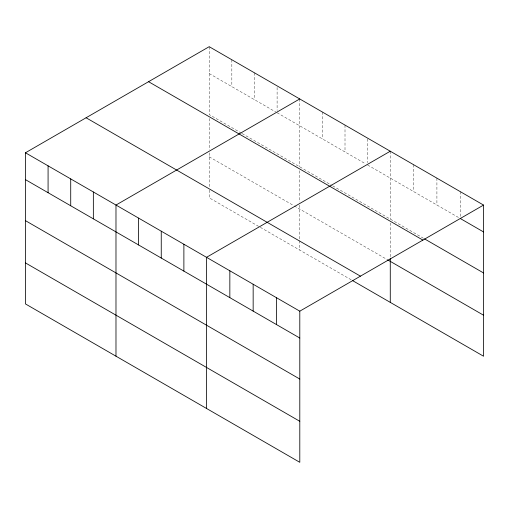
<?xml version="1.0" encoding="UTF-8"?>
<svg xmlns="http://www.w3.org/2000/svg" width="509" height="509" viewBox="0 0 509 509"><rect width="100%" height="100%" fill="white"/><g stroke="black" fill="none" stroke-linecap="round" stroke-linejoin="round"><path stroke-width="0.38" stroke-dasharray="2.54 1.91" d="M209.205 73.55L275.732 111.961M277.106 112.75L365.583 163.834M367.638 165.018L459.544 218.081M241.444 133.173L209.205 114.563L209.205 46.688M242.125 133.568L331.976 185.441M332.663 185.836L423.882 238.505M209.205 156.817L293.566 205.521M294.253 205.916L386.846 259.374M351.178 279.797L209.205 197.829L209.205 188.368M460.231 191.613L460.231 216.898M436.913 178.15L436.913 205.012M413.594 164.687L413.594 191.549M390.276 151.224L390.276 219.099M390.276 223.012L390.276 257.446M367.638 138.951L367.638 162.651M345.007 125.093L345.007 151.956M322.375 112.025L322.375 138.887M299.737 98.956L299.737 166.831M299.737 170.744L299.737 202.041M299.737 205.172L299.737 239.847M299.737 240.636L299.737 250.097M277.106 87.472L277.106 110.383M254.475 72.825L254.475 99.681M231.837 59.757L231.837 86.619M209.205 118.476L209.205 149.773M209.205 152.904L209.205 187.579"/><path stroke-width="0.76" d="M25.45 152.776L299.795 311.171L299.795 462.312L25.45 303.924L25.45 152.776L209.205 46.688L483.55 205.076L483.55 356.224L352.552 280.593M299.737 98.956L115.982 205.051L115.982 356.192M390.276 151.224L206.52 257.319L206.52 408.46M299.795 311.171L483.55 205.076M460.231 218.476L483.55 231.939M424.563 238.899L483.55 272.951M148.564 81.701L422.909 240.089M387.527 259.775L483.55 315.211M86.091 117.77L360.436 276.158M25.45 179.639L299.795 338.033M25.45 220.651L299.795 379.046M25.45 262.905L299.795 421.299M390.276 258.228L390.276 302.371M276.476 297.708L276.476 324.57M253.158 284.245L253.158 311.107M229.839 270.782L229.839 297.638M183.883 244.25L183.883 271.112M161.251 231.181L161.251 258.044M138.62 218.113L138.62 244.975M93.351 191.982L93.351 218.838M70.719 178.913L70.719 205.776M48.081 165.845L48.081 192.707"/></g></svg>
